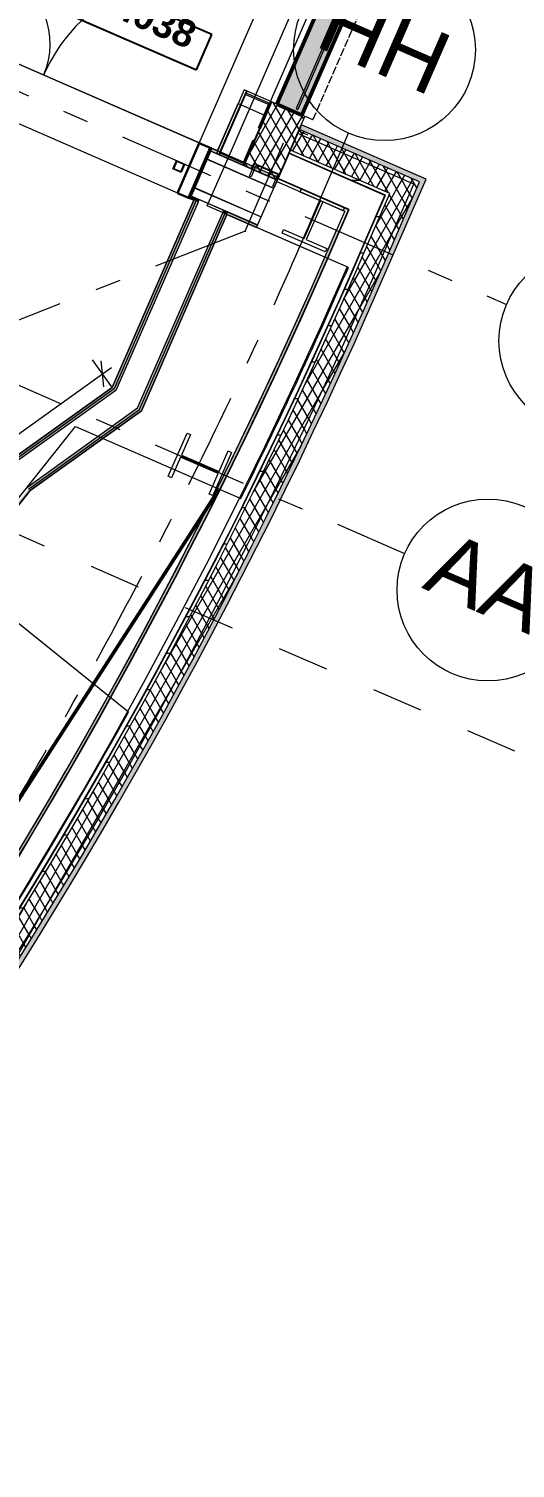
# Model space of a CAD drawing. Header units: millimetres. Extents: x -50172 to 74273, y -80883 to 11206.
# Drawn here: x -2630 to 46, y -61681 to -53768 of the extents above; entities that cross this region are included whole.
import ezdxf
from ezdxf.enums import TextEntityAlignment as Align

# ---------------------------------------------------------------- set-up
doc = ezdxf.new("R2010")
doc.units = ezdxf.units.MM
doc.header["$MEASUREMENT"] = 0
for name, pattern in [('Dashed', [564.444447, 282.222223, -282.222223]), ('Dot & Dashed', [670.277762, 352.777767, -176.388884, 0, -141.111112]), ('Double Dashed', [1093.611073, 529.166651, -211.666656, 141.111112, -211.666656]), ('Hidden Line', [55, 45, -10])]:
    doc.linetypes.add(name, pattern=pattern)
for name, color, linetype in [('A-25-M_Curtain_Wall', 7, 'Continuous'), ('A-25-M_Wall_Ext', 7, 'Continuous'), ('A-25-M_Wall_Int', 7, 'Continuous'), ('A-95-MC_Marker_Section_P2.Marker', 7, 'Continuous'), ('COLUMN.IFC Import', 7, 'Continuous'), ('New_A-05-M_Gross_Int_Circulation', 7, 'Continuous'), ('New_A-05-M_Gross_Int_Plant', 7, 'Continuous'), ('New_A-15-MG_Structural_Grid_Phase_2', 7, 'Continuous'), ('New_A-20-M_Floor_Slab', 7, 'Continuous'), ('New_A-25-M_Curtain_Wall', 7, 'Continuous'), ('New_A-25-M_Wall_Ext', 7, 'Continuous'), ('New_A-25-M_Wall_Int', 7, 'Continuous'), ('New_A-35-M_FFE-Zone', 7, 'Continuous'), ('New_A-95-D_1_100', 7, 'Continuous'), ('New_ArchiCAD Door Markers', 7, 'Continuous'), ('New_ArchiCAD Doors', 7, 'Continuous')]:
    doc.layers.add(name, color=color, linetype=linetype)
for name, color, linetype, lineweight, true_color in [('A-25-M_Curtain_Wall_Pen_No__69', 7, 'Continuous', 20, 0x606060), ('A-25-M_Wall_Ext_Pen_No__107', 7, 'Continuous', 15, 0xa6a6a6), ('A-25-M_Wall_Int_Pen_No__107', 7, 'Continuous', 15, 0xa6a6a6), ('New_A-05-M_Gross_Int_Circulation_Pen_No__74', 7, 'Continuous', 20, 0x606060), ('New_A-05-M_Gross_Int_Plant_Pen_No__74', 7, 'Continuous', 20, 0x606060), ('New_A-15-MG_Structural_Grid_Phase_2_Pen_No__222', 7, 'Continuous', 13, 0x65af33), ('New_A-25-M_Curtain_Wall_Pen_No__144', 7, 'Continuous', 0, 0xc8c8c8), ('New_A-25-M_Curtain_Wall_Pen_No__165', 7, 'Continuous', 0, 0x006060), ('New_A-25-M_Curtain_Wall_Pen_No__27', 7, 'Continuous', 50, 0x2a2a2a), ('New_A-25-M_Wall_Ext_Pen_No__107', 7, 'Continuous', 15, 0xa6a6a6), ('New_A-25-M_Wall_Int_Pen_No__107', 7, 'Continuous', 15, 0xa6a6a6), ('New_A-25-M_Wall_Int_Pen_No__81', 7, 'Continuous', 20, 0x6a6a6a), ('New_A-35-M_FFE-Zone_Pen_No__74', 7, 'Continuous', 20, 0x606060), ('New_ArchiCAD Doors_Pen_No__43', 7, 'Continuous', 30, 0x444444), ('New_ArchiCAD Doors_Pen_No__63', 7, 'Continuous', 20, 0x606060)]:
    doc.layers.add(name, color=color, linetype=linetype, lineweight=lineweight, true_color=true_color)
for name, color, linetype, lineweight in [('A-25-M_Curtain_Wall_Pen_No__90', 8, 'Continuous', 20), ('A-25-M_Wall_Ext_Pen_No__1', 7, 'Continuous', 13), ('A-25-M_Wall_Int_Pen_No__1', 7, 'Continuous', 13), ('A-95-MC_Marker_Section_P2.Marker_Pen_No__1', 7, 'Continuous', 13), ('A-95-P_Drawing_Pen_No__1', 7, 'Continuous', 13), ('COLUMN.IFC Import_Pen_No__2', 8, 'Continuous', 15), ('New_A-20-M_Floor_Slab_Pen_No__89', 8, 'Continuous', 20), ('New_A-25-M_Curtain_Wall_Pen_No__1', 7, 'Continuous', 13), ('New_A-25-M_Wall_Ext_Pen_No__1', 7, 'Continuous', 13), ('New_A-25-M_Wall_Int_Pen_No__1', 7, 'Continuous', 13), ('New_A-95-D_1_100_Pen_No__1', 7, 'Continuous', 13), ('New_A-95-P_Drawing_Pen_No__1', 7, 'Continuous', 13), ('New_A-95-P_Drawing_Pen_No__156', 5, 'Continuous', 50), ('New_ArchiCAD Door Markers_Pen_No__1', 7, 'Continuous', 13), ('New_ArchiCAD Door Markers_Pen_No__5', 7, 'Continuous', 25), ('New_ArchiCAD Doors_Pen_No__1', 7, 'Continuous', 13), ('New_ArchiCAD Zone Stamps_Pen_No__6', 7, 'Continuous', 35), ('New_ArchiCAD Zone Stamps_Pen_No__9', 7, 'Continuous', 13)]:
    doc.layers.add(name, color=color, linetype=linetype, lineweight=lineweight)
doc.styles.add('GENERATED_STYLE_1', font='')
doc.styles.add('GENERATED_STYLE_2', font='')
doc.styles.add('GENERATED_STYLE_3', font='')
doc.styles.add('GENERATED_STYLE_4', font='')
doc.styles.get('GENERATED_STYLE_1').set_extended_font_data('Arial', bold=True)
doc.styles.get('GENERATED_STYLE_2').set_extended_font_data('Swis721 BT', bold=True)
doc.styles.get('GENERATED_STYLE_3').set_extended_font_data('Arial')
doc.styles.get('GENERATED_STYLE_4').set_extended_font_data('Swis721 BT')
doc.linetypes.add('Double Slash', pattern='A,0,[1,EC-MA-00-01-DR-A-00366 Phase 2 Lecture Theate First Floor GA-S2-P171.Shx,S=15.679012,R=0,X=0,Y=0],-1975.555563,0', length=1975.555563)
doc.dimstyles.new('GENERATED_STYLE__1', dxfattribs={"dimtxt": 300, "dimasz": 95, "dimexe": 0.18, "dimexo": 0, "dimgap": 0.09, "dimtad": 1, "dimdec": 0, "dimzin": 0, "dimdsep": 46, "dimtxsty": 'GENERATED_STYLE_3', "dimblk": 'ARROWHEAD_2', "dimblk1": 'ARROWHEAD_2', "dimblk2": 'ARROWHEAD_2', "dimcen": 0.09, "dimclrd": 7, "dimclre": 7, "dimclrt": 7, "dimadec": 0, "dimazin": 0, "dimtfac": 1, "dimtdec": 4, "dimtmove": 0, "dimatfit": 3, "dimfxl": 1, "dimtolj": 1, "dimtzin": 0, "dimarcsym": 0})
pattern_1 = [(60, (0, 0), (-43.30127, 25), []), (120, (0, 0), (43.30127, 25), [])]
pattern_2 = [(0, (0, 0), (0, 200), [])]

# ---------------------------------------------------------------- blocks, each defined once
blk = doc.blocks.new('Lecture 1 First_INB 114R_2_1', base_point=(-22395.8, -55564.1))
at = {"layer": 'New_A-35-M_FFE-Zone_Pen_No__74', "linetype": 'Continuous'}
for p, q in [((-1721.4, -54710.4), (-19692.8, -46873.9)), ((-2170.2, -55739.8), (-1721.4, -54710.4)), ((-2759.7, -56162.4), (-2170.2, -55739.8))]:
    blk.add_line(p, q, dxfattribs=at)
at = {"layer": 'New_ArchiCAD Zone Stamps_Pen_No__9'}
for tag, height, style, p in [('ROOM_NAME', 250, 'GENERATED_STYLE_1', (-23019.3, -54095.7)), ('zoneNameLine2', 250, 'GENERATED_STYLE_1', (-23207.8, -54527.8)), ('ROOM_NUMBER', 200, 'GENERATED_STYLE_3', (-23396.2, -54948.5)), ('measuredAreaCode', 200, 'GENERATED_STYLE_3', (-23553.2, -55308.6)), ('DUMMY_649', 200, 'GENERATED_STYLE_3', (-23245.8, -55442.7)), ('DUMMY_650', 200, 'GENERATED_STYLE_3', (-22616.7, -55717)), ('DUMMY_651', 133.3, 'GENERATED_STYLE_3', (-22337.4, -55823.6))]:
    blk.add_attdef(tag, text='', height=height, rotation=336.44041, dxfattribs=dict(at, style=style)).set_placement(p, align=Align.TOP_LEFT)
blk = doc.blocks.new('Slab_44_1', base_point=(-38219.5, -69632.2))
at = {"layer": 'New_A-20-M_Floor_Slab_Pen_No__89', "linetype": 'Continuous', "flags": 128}
blk.add_lwpolyline([(-10177.8, -66658.7, 0.044311), (-6407.1, -63375.1), (-7558.7, -62459.7), (-6768.6, -61465.8), (-5549.6, -62442.3, 0.008083), (-4957.6, -61746.2, 0.009051), (-4323, -60946.4), (-5563.6, -59957.4), (-4820.7, -59025.3), (-3618.8, -59983.6, 0.025726), (-2080.9, -57524.7), (-3022.3, -56768.9), (-2373.1, -55954.8), (-1464, -56351.2, 0.000738), (-1427.1, -56276.6, 0.011913), (-872.1, -55080.7), (-1648.1, -54742.3), (-1528.2, -54467.3), (-3238, -53721.8)], format="xyb", dxfattribs=at)
blk = doc.blocks.new('VENTS__3_1', base_point=(-30958.5, -71277.4))
at = {"layer": 'New_A-05-M_Gross_Int_Plant_Pen_No__74', "linetype": 'Continuous'}
for p, q in [((-1539.9, -54789.5), (-2010.5, -55868.9)), ((-1107.7, -54978), (-1539.9, -54789.5)), ((-1001.1, -55024.4), (-1107.7, -54978)), ((-2010.5, -55868.9), (-2622, -56307.3)), ((-2622, -56307.3), (-9935.8, -65482.5))]:
    blk.add_line(p, q, dxfattribs=at)
blk.add_arc((-26782.7, -43787.3), 28124.1, 246.43121, 336.44961, dxfattribs=at)
at = {"layer": 'New_ArchiCAD Zone Stamps_Pen_No__6'}
for tag, height, style, p in [('ROOM_NAME', 250, 'GENERATED_STYLE_1', (-31302.6, -70145.2)), ('zoneNameLine2', 250, 'GENERATED_STYLE_1', (-31491, -70577.3)), ('measuredAreaCode', 200, 'GENERATED_STYLE_3', (-31679.5, -70998)), ('DUMMY_649', 200, 'GENERATED_STYLE_3', (-31372.1, -71132.1)), ('DUMMY_650', 200, 'GENERATED_STYLE_3', (-30882.7, -71345.4)), ('DUMMY_651', 133.3, 'GENERATED_STYLE_3', (-30603.4, -71452))]:
    blk.add_attdef(tag, text='', height=height, rotation=336.44041, dxfattribs=dict(at, style=style)).set_placement(p, align=Align.TOP_LEFT)
blk = doc.blocks.new('lecture lobby _INB_13_1', base_point=(-2175.5, -53151.5))
at = {"layer": 'New_A-05-M_Gross_Int_Circulation_Pen_No__74', "linetype": 'Continuous'}
for p, q in [((-1333.1, -54242.5), (-559.1, -52467.4)), ((-5824.9, -52593.7), (-1591.5, -54439.7)), ((-1591.5, -54439.7), (-1477.9, -54179.4)), ((-1477.9, -54179.4), (-1333.1, -54242.5))]:
    blk.add_line(p, q, dxfattribs=at)
at = {"layer": 'New_ArchiCAD Zone Stamps_Pen_No__9'}
for tag, height, style, p in [('ROOM_NAME', 250, 'GENERATED_STYLE_1', (-2737.9, -51709.9)), ('zoneNameLine2', 250, 'GENERATED_STYLE_1', (-2926.3, -52142)), ('ROOM_NUMBER', 200, 'GENERATED_STYLE_3', (-3114.7, -52562.7)), ('measuredAreaCode', 200, 'GENERATED_STYLE_3', (-3271.8, -52922.8)), ('DUMMY_649', 200, 'GENERATED_STYLE_3', (-2964.4, -53056.9)), ('DUMMY_650', 200, 'GENERATED_STYLE_3', (-2475, -53270.2)), ('DUMMY_651', 133.3, 'GENERATED_STYLE_3', (-2195.7, -53376.8))]:
    blk.add_attdef(tag, text='', height=height, rotation=336.44041, dxfattribs=dict(at, style=style)).set_placement(p, align=Align.TOP_LEFT)
blk = doc.blocks.new('Slab_68_1', base_point=(-21326.2, -27554.7))
at = {"layer": 'New_A-20-M_Floor_Slab_Pen_No__89', "linetype": 'Continuous', "flags": 128}
blk.add_lwpolyline([(-20299.6, -42813.1), (-15135.1, -45065.8), (-14840.6, -44390.4), (-9718.4, -46623.9), (-10481, -48372.9), (-10760.8, -49014.5), (-11283.6, -50213.5), (-1528.2, -54467.3), (942, -48802.4)], dxfattribs=at)
blk = doc.blocks.new('Curtain Wall_9_1')
at = {"layer": 'New_A-25-M_Curtain_Wall_Pen_No__144', "linetype": 'Continuous'}
for points in [[(-430.1, -52266.8), (-450.1, -52312.6), (-311.7, -52373), (-291.7, -52327.1)], [(-311.7, -52373), (-450.1, -52312.6), (-1245.5, -54136.7), (-1107.1, -54197.1)], [(-1245.5, -54136.7), (-1265.5, -54182.6), (-1127.1, -54242.9), (-1107.1, -54197.1)]]:
    blk.add_hatch(color=256, dxfattribs=at).paths.add_polyline_path(points)
at = {"layer": 'New_A-25-M_Curtain_Wall_Pen_No__165', "linetype": 'Continuous', "lineweight": 0, "true_color": 0x001818}
blk.add_hatch(color=168, dxfattribs=at).paths.add_polyline_path([(-1159.4, -54207), (-1150.3, -54211), (-330.9, -52331.9), (-340, -52327.9)])
at = {"layer": 'New_A-25-M_Curtain_Wall_Pen_No__1', "linetype": 'Continuous'}
for p, q in [((-340, -52327.9), (-1159.4, -54207)), ((-330.9, -52331.9), (-1150.3, -54211)), ((-340, -52327.9), (-330.9, -52331.9)), ((-1159.4, -54207), (-1150.3, -54211))]:
    blk.add_line(p, q, dxfattribs=at)
at = {"layer": 'New_A-25-M_Curtain_Wall_Pen_No__27', "linetype": 'Continuous'}
for p, q in [((-430.1, -52266.8), (-450.1, -52312.6)), ((-430.1, -52266.8), (-291.7, -52327.1)), ((-450.1, -52312.6), (-1245.5, -54136.7)), ((-311.7, -52373), (-1107.1, -54197.1)), ((-291.7, -52327.1), (-311.7, -52373)), ((-1245.5, -54136.7), (-1265.5, -54182.6)), ((-1265.5, -54182.6), (-1127.1, -54242.9)), ((-1107.1, -54197.1), (-1127.1, -54242.9))]:
    blk.add_line(p, q, dxfattribs=at)
blk = doc.blocks.new('Double Door Asymmetric 19')
at = {"layer": 'New_ArchiCAD Doors_Pen_No__1', "linetype": 'Continuous'}
for p, q in [((-755, 0), (-755, -15)), ((755, 0), (755, -15)), ((-755, -15), (-755, -16)), ((-755, -16), (-755, -64)), ((-755, -64), (-755, -65)), ((-755, -65), (-755, -235)), ((755, -15), (755, -16)), ((755, -16), (755, -64)), ((755, -64), (755, -65)), ((755, -65), (755, -235)), ((-755, -235), (-755, -236)), ((-755, -236), (-755, -284)), ((755, -235), (755, -236)), ((755, -236), (755, -284)), ((-755, -284), (-755, -285)), ((-755, -285), (-755, -300)), ((755, -284), (755, -285)), ((755, -285), (755, -300))]:
    blk.add_line(p, q, dxfattribs=at)
at = {"layer": 'New_ArchiCAD Doors_Pen_No__43', "linetype": 'Continuous'}
for p, q in [((-748, 0), (-755, 0)), ((-755, 0), (-755, -300)), ((-682, 0), (-748, 0)), ((-748, 0), (-748, -300)), ((-682, -300), (-682, 0)), ((748, 0), (682, 0)), ((682, 0), (682, -300)), ((748, 0), (755, 0)), ((748, -300), (748, 0)), ((755, 0), (755, -300)), ((-748, -300), (-755, -300)), ((-748, -300), (-682, -300)), ((682, -300), (748, -300)), ((748, -300), (755, -300))]:
    blk.add_line(p, q, dxfattribs=at)
at = {"layer": 'New_ArchiCAD Doors_Pen_No__63', "linetype": 'Continuous'}
for p, q in [((682, 0), (682, 934)), ((-682, 0), (-682, 430))]:
    blk.add_line(p, q, dxfattribs=at)
for centre, radius, start, end in [((682, 0), 934, 90, 180), ((-682, 0), 430, 0, 90)]:
    blk.add_arc(centre, radius, start, end, dxfattribs=at)
blk = doc.blocks.new('Door Stamp 17_27')
at = {"layer": 'New_ArchiCAD Door Markers_Pen_No__5', "linetype": 'Continuous'}
for p, q in [((470.6, -661.8), (-506.5, -661.8)), ((-506.5, -661.8), (-506.5, -873.5)), ((470.6, -661.8), (-506.5, -661.8)), ((470.6, -873.5), (470.6, -661.8)), ((-506.5, -873.5), (470.6, -873.5))]:
    blk.add_line(p, q, dxfattribs=at)
at = {"layer": 'New_ArchiCAD Door Markers_Pen_No__1', "style": 'GENERATED_STYLE_2'}
blk.add_attdef('AC_WIDO_ID', text='', height=150, rotation=180, dxfattribs=at).set_placement((411.8, -617.2), align=Align.BOTTOM_LEFT)
blk = doc.blocks.new('Wall_6_1', base_point=(-1376.8, -54860.6))
at = {"layer": 'A-25-M_Wall_Int_Pen_No__107', "linetype": 'Continuous'}
for points in [[(-1703.9, -54701.6), (-1715.4, -54696.6), (-1721.4, -54710.4), (-1709.9, -54715.4)], [(-1692.4, -54706.6), (-1703.9, -54701.6), (-1709.9, -54715.4), (-1698.4, -54720.4)], [(-1545.3, -54770.8), (-1556.8, -54765.8), (-1562.8, -54779.5), (-1551.3, -54784.5)], [(-1533.9, -54775.8), (-1545.3, -54770.8), (-1551.3, -54784.5), (-1539.9, -54789.5)]]:
    blk.add_hatch(color=256, dxfattribs=at).paths.add_polyline_path(points)
at = {"layer": 'New_A-25-M_Wall_Int_Pen_No__107', "linetype": 'Continuous'}
for points in [[(-1630.7, -54439), (-1262.9, -54599.4), (-1256.9, -54585.6), (-1624.7, -54425.2)], [(-1738.6, -54686.5), (-1744.6, -54700.2), (-1721.4, -54710.4), (-1715.4, -54696.6)], [(-1539.9, -54789.5), (-1376.8, -54860.6), (-1370.8, -54846.9), (-1533.9, -54775.8)]]:
    blk.add_hatch(color=256, dxfattribs=at).paths.add_polyline_path(points)
at = {"layer": 'New_A-25-M_Wall_Int_Pen_No__81', "linetype": 'Continuous', "lineweight": 0, "true_color": 0x353535}
for points in [[(-1631.1, -54439.9), (-1263.3, -54600.3), (-1262.9, -54599.4), (-1630.7, -54439)], [(-1650.7, -54484.8), (-1282.9, -54645.2), (-1282.5, -54644.3), (-1650.3, -54483.9)], [(-1719.1, -54641.6), (-1351.2, -54802), (-1350.8, -54801), (-1718.7, -54640.6)], [(-1738.6, -54686.5), (-1370.8, -54846.9), (-1370.4, -54846), (-1738.2, -54685.6)]]:
    blk.add_hatch(color=250, dxfattribs=at).paths.add_polyline_path(points)
at = {"layer": 'A-25-M_Wall_Int_Pen_No__1', "linetype": 'Continuous'}
for p, q in [((-1709.9, -54715.4), (-1703.9, -54701.6)), ((-1698.4, -54720.4), (-1692.4, -54706.6)), ((-1562.8, -54779.5), (-1556.8, -54765.8)), ((-1551.3, -54784.5), (-1545.3, -54770.8))]:
    blk.add_line(p, q, dxfattribs=at)
at = {"layer": 'New_A-25-M_Wall_Int_Pen_No__1', "linetype": 'Continuous'}
for p, q in [((-1631.1, -54439.9), (-1650.3, -54483.9)), ((-1630.7, -54439), (-1631.1, -54439.9)), ((-1631.1, -54439.9), (-1263.3, -54600.3)), ((-1624.7, -54425.2), (-1630.7, -54439)), ((-1630.7, -54439), (-1262.9, -54599.4)), ((-1650.7, -54484.8), (-1718.7, -54640.6)), ((-1650.3, -54483.9), (-1650.7, -54484.8)), ((-1650.7, -54484.8), (-1282.9, -54645.2)), ((-1650.3, -54483.9), (-1282.5, -54644.3)), ((-1719.1, -54641.6), (-1738.2, -54685.6)), ((-1718.7, -54640.6), (-1719.1, -54641.6)), ((-1719.1, -54641.6), (-1351.2, -54802)), ((-1718.7, -54640.6), (-1350.8, -54801)), ((-1738.6, -54686.5), (-1744.6, -54700.2)), ((-1738.2, -54685.6), (-1738.6, -54686.5)), ((-1738.6, -54686.5), (-1370.8, -54846.9)), ((-1738.2, -54685.6), (-1370.4, -54846))]:
    blk.add_line(p, q, dxfattribs=at)
at = {"layer": 'New_A-25-M_Wall_Int_Pen_No__1', "linetype": 'Continuous', "flags": 128}
for points in [[(-1256.9, -54585.6), (-1624.7, -54425.2)], [(-1376.8, -54860.6), (-1256.9, -54585.6)], [(-1744.6, -54700.2), (-1721.4, -54710.4)], [(-1539.9, -54789.5), (-1376.8, -54860.6)]]:
    blk.add_lwpolyline(points, dxfattribs=at)
at = {"layer": 'New_ArchiCAD Door Markers'}
ref = blk.add_blockref('Door Stamp 17_27', (-2436.7, -54398.4), dxfattribs=dict(at, rotation=156.4403367695225))
ref.add_attrib('AC_WIDO_ID', 'ID01.038', dxfattribs={"layer": 'New_ArchiCAD Door Markers_Pen_No__1', "color": 7, "height": 150, "rotation": 336.44034, "style": 'GENERATED_STYLE_2'}).set_placement((-2549.6, -53582.7), align=Align.BOTTOM_LEFT)
at = {"layer": 'New_ArchiCAD Doors', "color": 251, "linetype": 'Continuous', "lineweight": 20, "true_color": 0x606060, "zscale": 1000, "rotation": 336.4403367695225}
blk.add_blockref('Double Door Asymmetric 19', (-2316.8, -54123.4), dxfattribs=at)
blk = doc.blocks.new('Wall_9_1', base_point=(-2170.2, -55739.8))
at = {"layer": 'New_A-25-M_Wall_Ext_Pen_No__107', "linetype": 'Continuous'}
for points in [[(-2170.2, -55739.8), (-2759.7, -56162.4), (-2751, -56171.6), (-2160.2, -55747.9)], [(-2160.2, -55747.9), (-2751, -56171.6), (-2742.3, -56180.7), (-2150.1, -55756.1)], [(-2630.7, -56298.2), (-2020.6, -55860.8), (-2030.7, -55852.6), (-2639.4, -56289)], [(-2622, -56307.3), (-2010.5, -55868.9), (-2020.6, -55860.8), (-2630.7, -56298.2)]]:
    blk.add_hatch(color=256, dxfattribs=at).paths.add_polyline_path(points)
at = {"layer": 'New_A-25-M_Wall_Ext_Pen_No__1', "linetype": 'Continuous'}
for p, q in [((-2160.2, -55747.9), (-2751, -56171.6)), ((-2150.1, -55756.1), (-2742.3, -56180.7)), ((-2639.4, -56289), (-2030.7, -55852.6)), ((-2630.7, -56298.2), (-2020.6, -55860.8))]:
    blk.add_line(p, q, dxfattribs=at)
at = {"layer": 'New_A-25-M_Wall_Ext_Pen_No__1', "linetype": 'Continuous', "flags": 128}
for points in [[(-2170.2, -55739.8), (-2759.7, -56162.4)], [(-2622, -56307.3), (-2010.5, -55868.9)]]:
    blk.add_lwpolyline(points, dxfattribs=at)
blk = doc.blocks.new('Wall_10_1', base_point=(-2759.7, -56162.4))
at = {"layer": 'New_A-25-M_Wall_Ext_Pen_No__107', "linetype": 'Continuous'}
blk.add_hatch(color=256, dxfattribs=at).paths.add_polyline_path([(-2630.7, -56298.2), (-5620.5, -60048.9), (-5610.7, -60056.6), (-2622, -56307.3)])
at = {"layer": 'New_A-25-M_Wall_Ext_Pen_No__1', "linetype": 'Continuous', "flags": 128}
blk.add_lwpolyline([(-5610.7, -60056.6), (-2622, -56307.3)], dxfattribs=at)
blk = doc.blocks.new('Wall_155_1', base_point=(-444.3, -54595.2))
at = {"layer": 'A-25-M_Wall_Ext_Pen_No__107', "linetype": 'Continuous'}
blk.add_hatch(color=256, dxfattribs=at).paths.add_polyline_path([(-625.4, -55010.5), (-444.3, -54595.2), (-479.9, -54609.1), (-650.2, -54999.7)])
h = blk.add_hatch(dxfattribs=at)
h.set_pattern_fill('Plywood_0001', color=256, style=0, pattern_type=2)
h.set_pattern_definition(pattern_2)
h.paths.add_polyline_path([(-764.9, -54950.1), (-644.4, -54673.8), (-668.1, -54683.1), (-781.4, -54943)])
h = blk.add_hatch(dxfattribs=at)
h.set_pattern_fill('Batt_Insulation_0001', color=256, style=0, pattern_type=2)
h.set_pattern_definition(pattern_1)
h.paths.add_polyline_path([(-673.1, -54989.8), (-512.8, -54622.1), (-644.4, -54673.8), (-764.9, -54950.1)])
h = blk.add_hatch(dxfattribs=at)
h.set_pattern_fill('Batt_Insulation_0001', color=256, style=0, pattern_type=2)
h.set_pattern_definition(pattern_1)
h.paths.add_polyline_path([(-650.2, -54999.7), (-479.9, -54609.1), (-512.8, -54622.1), (-673.1, -54989.8)])
at = {"layer": 'A-25-M_Wall_Ext_Pen_No__107', "linetype": 'Continuous', "lineweight": 0, "true_color": 0x535353}
for points in [[(-781.4, -54943), (-668.1, -54683.1), (-670.7, -54684.1), (-783.3, -54942.2)], [(-920.9, -54882.6), (-868.2, -54761.6), (-870.8, -54762.7), (-922.8, -54881.8)]]:
    blk.add_hatch(color=251, dxfattribs=at).paths.add_polyline_path(points)
at = {"layer": 'A-25-M_Wall_Ext_Pen_No__107', "linetype": 'Continuous'}
h = blk.add_hatch(dxfattribs=at)
h.set_pattern_fill('Plaster_0001', color=256, style=0, pattern_type=2)
h.set_pattern_definition([(66.4404, (0, 0), (-158.76755, 69.2305), [0, -100]), (66.4404, (-59.4, 80.45), (-158.76755, 69.2305), [0, -100])])
h.paths.add_polyline_path([(-922.8, -54881.8), (-870.8, -54762.7), (-890.6, -54770.4), (-936.5, -54875.8)])
at = {"layer": 'A-25-M_Wall_Ext_Pen_No__1', "linetype": 'Continuous'}
for p, q in [((-764.9, -54950.1), (-644.4, -54673.8)), ((-673.1, -54989.8), (-512.8, -54622.1)), ((-650.2, -54999.7), (-479.9, -54609.1)), ((-783.3, -54942.2), (-670.7, -54684.1)), ((-781.4, -54943), (-668.1, -54683.1)), ((-922.8, -54881.8), (-870.8, -54762.7)), ((-920.9, -54882.6), (-868.2, -54761.6))]:
    blk.add_line(p, q, dxfattribs=at)
at = {"layer": 'A-25-M_Wall_Ext_Pen_No__1', "linetype": 'Continuous', "flags": 128}
for points in [[(-625.4, -55010.5), (-444.3, -54595.2)], [(-890.6, -54770.4), (-936.5, -54875.8)]]:
    blk.add_lwpolyline(points, dxfattribs=at)
blk = doc.blocks.new('Wall_156_1', base_point=(-38294.6, -69816.9))
at = {"layer": 'A-25-M_Wall_Ext_Pen_No__107', "linetype": 'Continuous', "lineweight": 0, "true_color": 0x535353}
for points in [[(-38161.1, -69523.8, 0.417286), (-920.9, -54882.6), (-922.8, -54881.8, -0.417285), (-38160.3, -69522)], [(-38224.1, -69662.2, 0.417299), (-781.4, -54943), (-783.3, -54942.2, -0.417299), (-38223.3, -69660.3)]]:
    blk.add_hatch(color=251, dxfattribs=at).paths.add_polyline_path(points)
at = {"layer": 'A-25-M_Wall_Ext_Pen_No__107', "linetype": 'Continuous'}
h = blk.add_hatch(dxfattribs=at)
h.set_pattern_fill('Plaster_0001', color=256, style=0, pattern_type=2)
h.set_pattern_definition([(201.458, (0, 0), (-63.3617, 161.19955), [0, -100]), (201.458, (-14.85, -98.89), (-63.3617, 161.19955), [0, -100])])
h.paths.add_polyline_path([(-38160.3, -69522, 0.417285), (-922.8, -54881.8), (-936.5, -54875.8, -0.417284), (-38154.1, -69508.4)])
h = blk.add_hatch(dxfattribs=at)
h.set_pattern_fill('Batt_Insulation_0001', color=256, style=0, pattern_type=2)
h.set_pattern_definition(pattern_1)
h.paths.add_polyline_path([(-38283.4, -69792.3, 0.417312), (-650.2, -54999.7), (-673.1, -54989.8, -0.41731), (-38273, -69769.5)])
h = blk.add_hatch(dxfattribs=at)
h.set_pattern_fill('Batt_Insulation_0001', color=256, style=0, pattern_type=2)
h.set_pattern_definition(pattern_1)
h.paths.add_polyline_path([(-38273, -69769.5, 0.41731), (-673.1, -54989.8), (-764.9, -54950.1, -0.417301), (-38231.6, -69678.5)])
h = blk.add_hatch(dxfattribs=at)
h.set_pattern_fill('Plywood_0001', color=256, style=0, pattern_type=2)
h.set_pattern_definition(pattern_2)
h.paths.add_polyline_path([(-38231.6, -69678.5, 0.417301), (-764.9, -54950.1), (-781.4, -54943, -0.417299), (-38224.1, -69662.2)])
blk.add_hatch(color=256, dxfattribs=at).paths.add_polyline_path([(-38294.6, -69816.9, 0.417314), (-625.4, -55010.5), (-650.2, -54999.7, -0.417312), (-38283.4, -69792.3)])
at = {"layer": 'A-25-M_Wall_Ext_Pen_No__1', "linetype": 'Continuous'}
for radius, start, end in [(28147.8, 246.16247, 336.76276), (28145.8, 246.16252, 336.76277), (28130.8, 246.16287, 336.76285), (28417.8, 246.15624, 336.76122), (28317.8, 246.15854, 336.76179), (28299.8, 246.15895, 336.76189), (28297.8, 246.159, 336.7619), (28469.8, 246.15506, 336.76093), (28442.8, 246.15567, 336.76108)]:
    blk.add_arc((-26785.3, -43777.2), radius, start, end, dxfattribs=at)
blk = doc.blocks.new('Wall_159_1', base_point=(-444.3, -54595.2))
at = {"layer": 'A-25-M_Wall_Ext_Pen_No__107', "linetype": 'Continuous'}
h = blk.add_hatch(dxfattribs=at)
h.set_pattern_fill('Batt_Insulation_0001', color=256, style=0, pattern_type=2)
h.set_pattern_definition(pattern_1)
h.paths.add_polyline_path([(-512.8, -54622.1), (-1150.4, -54344), (-1190.4, -54435.7), (-644.4, -54673.8)])
h = blk.add_hatch(dxfattribs=at)
h.set_pattern_fill('Batt_Insulation_0001', color=256, style=0, pattern_type=2)
h.set_pattern_definition(pattern_1)
h.paths.add_polyline_path([(-479.9, -54609.1), (-1140.4, -54321.1), (-1150.4, -54344), (-512.8, -54622.1)])
blk.add_hatch(color=256, dxfattribs=at).paths.add_polyline_path([(-444.3, -54595.2), (-1129.7, -54296.3), (-1140.4, -54321.1), (-479.9, -54609.1)])
h = blk.add_hatch(dxfattribs=at)
h.set_pattern_fill('Plywood_0001', color=256, style=0, pattern_type=2)
h.set_pattern_definition(pattern_2)
h.paths.add_polyline_path([(-644.4, -54673.8), (-1190.4, -54435.7), (-1197.6, -54452.2), (-668.1, -54683.1)])
at = {"layer": 'A-25-M_Wall_Ext_Pen_No__107', "linetype": 'Continuous', "lineweight": 0, "true_color": 0x535353}
for points in [[(-668.1, -54683.1), (-1197.6, -54452.2), (-1198.4, -54454), (-670.7, -54684.1)], [(-868.2, -54761.6), (-1258.4, -54591.5), (-1259.2, -54593.3), (-870.8, -54762.7)]]:
    blk.add_hatch(color=251, dxfattribs=at).paths.add_polyline_path(points)
at = {"layer": 'A-25-M_Wall_Ext_Pen_No__107', "linetype": 'Continuous'}
h = blk.add_hatch(dxfattribs=at)
h.set_pattern_fill('Plaster_0001', color=256, style=0, pattern_type=2)
h.set_pattern_definition([(156.4404, (0, 0), (69.2305, 158.76755), [0, -100]), (156.4404, (-80.45, -59.4), (69.2305, 158.76755), [0, -100])])
h.paths.add_polyline_path([(-870.8, -54762.7), (-1259.2, -54593.3), (-1265.2, -54607.1), (-890.6, -54770.4)])
at = {"layer": 'A-25-M_Wall_Ext_Pen_No__1', "linetype": 'Continuous'}
for p, q in [((-512.8, -54622.1), (-1150.4, -54344)), ((-479.9, -54609.1), (-1140.4, -54321.1)), ((-644.4, -54673.8), (-1190.4, -54435.7)), ((-670.7, -54684.1), (-1198.4, -54454)), ((-668.1, -54683.1), (-1197.6, -54452.2)), ((-870.8, -54762.7), (-1259.2, -54593.3)), ((-868.2, -54761.6), (-1258.4, -54591.5))]:
    blk.add_line(p, q, dxfattribs=at)
at = {"layer": 'A-25-M_Wall_Ext_Pen_No__1', "linetype": 'Continuous', "flags": 128}
for points in [[(-1129.7, -54296.3), (-1265.2, -54607.1)], [(-444.3, -54595.2), (-1129.7, -54296.3)], [(-1265.2, -54607.1), (-890.6, -54770.4)]]:
    blk.add_lwpolyline(points, dxfattribs=at)
blk = doc.blocks.new('Wall_160_1', base_point=(-1110.6, -54250.1))
at = {"layer": 'A-25-M_Wall_Int_Pen_No__107', "linetype": 'Continuous'}
h = blk.add_hatch(dxfattribs=at)
h.set_pattern_fill('Plaster_0001', color=256, style=0, pattern_type=2)
h.set_pattern_definition([(66.4404, (0, 0), (-158.76755, 69.2305), [0, -100]), (66.4404, (-59.4, 80.45), (-158.76755, 69.2305), [0, -100])])
h.paths.add_polyline_path([(-1583.7, -54459.5), (-1431.4, -54110.2), (-1445.2, -54104.2), (-1597.5, -54453.5)])
at = {"layer": 'A-25-M_Wall_Int_Pen_No__107', "linetype": 'Continuous', "lineweight": 0, "true_color": 0x535353}
for points in [[(-1581, -54460.7), (-1428.7, -54111.4), (-1431.4, -54110.2), (-1583.7, -54459.5)], [(-1446.2, -54519.4), (-1293.9, -54170.2), (-1296.7, -54169), (-1449, -54518.2)]]:
    blk.add_hatch(color=251, dxfattribs=at).paths.add_polyline_path(points)
at = {"layer": 'A-25-M_Wall_Int_Pen_No__107', "linetype": 'Continuous'}
for points in [[(-1445.8, -54519.6), (-1293.5, -54170.4), (-1293.9, -54170.2), (-1446.2, -54519.4)], [(-1262.9, -54599.4), (-1110.6, -54250.1), (-1111.2, -54249.8), (-1263.5, -54599.1)]]:
    blk.add_hatch(color=256, dxfattribs=at).paths.add_polyline_path(points)
h = blk.add_hatch(dxfattribs=at)
h.set_pattern_fill('Batt_Insulation_0001', color=256, style=0, pattern_type=2)
h.set_pattern_definition(pattern_1)
h.paths.add_polyline_path([(-1263.5, -54599.1), (-1111.2, -54249.8), (-1293.5, -54170.4), (-1445.8, -54519.6)])
at = {"layer": 'A-25-M_Wall_Int_Pen_No__1', "linetype": 'Continuous'}
for p, q in [((-1583.7, -54459.5), (-1431.4, -54110.2)), ((-1581, -54460.7), (-1428.7, -54111.4)), ((-1449, -54518.2), (-1296.7, -54169)), ((-1446.2, -54519.4), (-1293.9, -54170.2)), ((-1445.8, -54519.6), (-1293.5, -54170.4)), ((-1263.5, -54599.1), (-1111.2, -54249.8))]:
    blk.add_line(p, q, dxfattribs=at)
at = {"layer": 'A-25-M_Wall_Int_Pen_No__1', "linetype": 'Continuous', "flags": 128}
for points in [[(-1445.2, -54104.2), (-1597.5, -54453.5)], [(-1110.6, -54250.1), (-1445.2, -54104.2)], [(-1262.9, -54599.4), (-1110.6, -54250.1)], [(-1597.5, -54453.5), (-1262.9, -54599.4)]]:
    blk.add_lwpolyline(points, dxfattribs=at)
blk = doc.blocks.new('Wall_162_1', base_point=(-1721.4, -54710.4))
at = {"layer": 'A-25-M_Wall_Ext_Pen_No__107', "linetype": 'Continuous'}
for points in [[(-1721.4, -54710.4), (-2170.2, -55739.8), (-2160.2, -55747.9), (-1709.9, -54715.4)], [(-1709.9, -54715.4), (-2160.2, -55747.9), (-2150.1, -55756.1), (-1698.4, -54720.4)], [(-2020.6, -55860.8), (-1551.3, -54784.5), (-1562.8, -54779.5), (-2030.7, -55852.6)], [(-2010.5, -55868.9), (-1539.9, -54789.5), (-1551.3, -54784.5), (-2020.6, -55860.8)]]:
    blk.add_hatch(color=256, dxfattribs=at).paths.add_polyline_path(points)
at = {"layer": 'A-25-M_Wall_Ext_Pen_No__1', "linetype": 'Continuous'}
for p, q in [((-1709.9, -54715.4), (-2160.2, -55747.9)), ((-1698.4, -54720.4), (-2150.1, -55756.1)), ((-2030.7, -55852.6), (-1562.8, -54779.5)), ((-2020.6, -55860.8), (-1551.3, -54784.5))]:
    blk.add_line(p, q, dxfattribs=at)
at = {"layer": 'A-25-M_Wall_Ext_Pen_No__1', "linetype": 'Continuous', "flags": 128}
for points in [[(-1721.4, -54710.4), (-2170.2, -55739.8)], [(-2010.5, -55868.9), (-1539.9, -54789.5)]]:
    blk.add_lwpolyline(points, dxfattribs=at)
blk = doc.blocks.new('Standard grid marker_13')
at = {"layer": 'New_A-15-MG_Structural_Grid_Phase_2_Pen_No__222', "linetype": 'Double Dashed'}
blk.add_line((2590.6, 0), (0, 0), dxfattribs=at)
at = {"layer": 'New_A-15-MG_Structural_Grid_Phase_2_Pen_No__222', "linetype": 'Continuous'}
blk.add_circle((-500, 0), 500, dxfattribs=at)
at = {"layer": 'New_A-15-MG_Structural_Grid_Phase_2_Pen_No__222', "style": 'GENERATED_STYLE_4'}
for tag, p in [('AC_MarkerText_1_0', (-500, 43.4)), ('AC_MarkerText_1_1', (23154.2, 43.4))]:
    blk.add_attdef(tag, text='', height=350, rotation=180, dxfattribs=at).set_placement(p, align=Align.MIDDLE_CENTER)
blk = doc.blocks.new('Standard grid marker_24')
at = {"layer": 'New_A-15-MG_Structural_Grid_Phase_2_Pen_No__222', "linetype": 'Double Dashed'}
for p in [(-310.5, 27975.8), (-826.2, 27970.1)]:
    blk.add_line(p, (-826.2, 27970.1), dxfattribs=at)
at = {"layer": 'New_A-15-MG_Structural_Grid_Phase_2_Pen_No__222', "linetype": 'Continuous'}
blk.add_circle((-1326.2, 27964.6), 500, dxfattribs=at)
at = {"layer": 'New_A-15-MG_Structural_Grid_Phase_2_Pen_No__222', "linetype": 'Double Dashed'}
blk.add_arc((0, 0), 27977.6, 0, 90.63597, dxfattribs=at)
blk.add_point((-826.2, 27970.1), dxfattribs=at)
at = {"layer": 'New_A-15-MG_Structural_Grid_Phase_2_Pen_No__222', "style": 'GENERATED_STYLE_4'}
blk.add_attdef('AC_MarkerText_1', text='', height=350, rotation=90.30663, dxfattribs=at).set_placement((-1326.2, 28008), align=Align.MIDDLE_CENTER)
blk = doc.blocks.new('Column 103')
at = {"layer": 'COLUMN.IFC Import_Pen_No__2', "linetype": 'Continuous'}
for p, q in [((65, -65), (65, 75)), ((65, 75), (75, 75)), ((75, 75), (75, -75)), ((-75, -75), (-75, -65)), ((-75, -65), (65, -65)), ((75, -75), (-75, -75))]:
    blk.add_line(p, q, dxfattribs=at)
blk = doc.blocks.new('Column 104')
at = {"layer": 'COLUMN.IFC Import_Pen_No__2', "linetype": 'Continuous'}
for p, q in [((65, -65), (65, 75)), ((65, 75), (75, 75)), ((75, 75), (75, -75)), ((-75, -75), (-75, -65)), ((-75, -65), (65, -65)), ((75, -75), (-75, -75))]:
    blk.add_line(p, q, dxfattribs=at)
blk = doc.blocks.new('Column 119')
at = {"layer": 'COLUMN.IFC Import_Pen_No__2', "linetype": 'Continuous'}
for p, q in [((-37.5, 65), (-37.5, 75)), ((-37.5, 75), (37.5, 75)), ((32, 65), (-37.5, 65)), ((32, -65), (32, 65)), ((37.5, 75), (37.5, -75)), ((-37.5, -75), (-37.5, -65)), ((-37.5, -65), (32, -65)), ((37.5, -75), (-37.5, -75))]:
    blk.add_line(p, q, dxfattribs=at)
blk = doc.blocks.new('Column 145')
at = {"layer": 'COLUMN.IFC Import_Pen_No__2', "linetype": 'Continuous'}
for p, q in [((-129.4, 133.35), (129.4, 133.35)), ((-129.4, 112.85), (-129.4, 133.35)), ((-6.4, 112.85), (-129.4, 112.85)), ((-6.4, -112.85), (-6.4, 112.85)), ((6.4, 112.85), (6.4, -112.85)), ((129.4, 112.85), (6.4, 112.85)), ((129.4, 133.35), (129.4, 112.85)), ((-129.4, -112.85), (-6.4, -112.85)), ((-129.4, -133.35), (-129.4, -112.85)), ((129.4, -133.35), (-129.4, -133.35)), ((6.4, -112.85), (129.4, -112.85)), ((129.4, -112.85), (129.4, -133.35))]:
    blk.add_line(p, q, dxfattribs=at)
blk = doc.blocks.new('Discrete Accessory 1395')
at = {"layer": 'COLUMN.IFC Import_Pen_No__2', "linetype": 'Continuous'}
for p, q in [((-25, 25), (25, 25)), ((-25, -25), (-25, 25)), ((-21, 21), (-21, -21)), ((21, 21), (-21, 21)), ((21, -21), (21, 21)), ((25, 25), (25, -25)), ((25, -25), (-25, -25)), ((-21, -21), (21, -21))]:
    blk.add_line(p, q, dxfattribs=at)
blk = doc.blocks.new('Beam_4_1', base_point=(-1265.5, -54182.6))
at = {"layer": 'A-25-M_Curtain_Wall_Pen_No__69', "linetype": 'Dot & Dashed'}
blk.add_line((-1265.5, -54182.6), (-430.1, -52266.8), dxfattribs=at)
at = {"layer": 'A-25-M_Curtain_Wall_Pen_No__90', "linetype": 'Hidden Line'}
for p, q in [((-1265.5, -54182.6), (-430.1, -52266.8)), ((-231.7, -52353.3), (-430.1, -52266.8)), ((-1067, -54269.1), (-231.7, -52353.3)), ((-1067, -54269.1), (-1265.5, -54182.6))]:
    blk.add_line(p, q, dxfattribs=at)
blk = doc.blocks.new('*D965')
at = {"layer": 'New_A-95-D_1_100_Pen_No__1', "linetype": 'Continuous'}
for p, q in [((-2169.2, -55741.2), (-2278.5, -55588.8)), ((-2216.7, -55736.9), (-2230.9, -55593.2)), ((-2223.8, -55665), (-2174.2, -55629.4)), ((-2813.3, -56087.7), (-2223.8, -55665)), ((-2758.7, -56163.9), (-2867.9, -56011.5)), ((-2820.4, -56015.9), (-2806.2, -56159.5)), ((-2863, -56123.3), (-2813.3, -56087.7))]:
    blk.add_line(p, q, dxfattribs=at)
at = {"layer": 'New_A-95-D_1_100_Pen_No__1', "insert": (-3435.5, -56460), "char_height": 300, "attachment_point": 7, "rotation": 35.64047, "style": 'GENERATED_STYLE_3'}
blk.add_mtext('\\A1;{\\fArial|b0|i0|c0|p34;725}', dxfattribs=at)
blk = doc.blocks.new('ARROWHEAD_2')
at = {"color": 0, "linetype": 'Continuous', "lineweight": 0}
for p, q in [((0, 0), (-1, 0)), ((-0.378, -0.655), (0.378, 0.655))]:
    blk.add_line(p, q, dxfattribs=at)
blk = doc.blocks.new('Standard grid marker_31')
at = {"layer": 'New_A-15-MG_Structural_Grid_Phase_2_Pen_No__222', "linetype": 'Double Dashed'}
for q in [(1041.6, 1169.9), (53472.7, 0)]:
    blk.add_line((2211.6, 0), q, dxfattribs=at)
blk.add_point((2211.6, 0), dxfattribs=at)
at = {"layer": 'New_A-15-MG_Structural_Grid_Phase_2_Pen_No__222', "style": 'GENERATED_STYLE_4'}
for tag, p in [('AC_MarkerText_1_0', (-500, 1206.2)), ('AC_MarkerText_1_1', (56184.2, 1206.2))]:
    blk.add_attdef(tag, text='', height=350, rotation=270, dxfattribs=at).set_placement(p, align=Align.MIDDLE_CENTER)
blk = doc.blocks.new('Standard grid marker_38')
at = {"layer": 'New_A-15-MG_Structural_Grid_Phase_2_Pen_No__222', "linetype": 'Double Dashed'}
blk.add_line((6679.2, 0), (0, 0), dxfattribs=at)
at = {"layer": 'New_A-15-MG_Structural_Grid_Phase_2_Pen_No__222', "linetype": 'Continuous'}
blk.add_circle((-500, 0), 500, dxfattribs=at)
at = {"layer": 'New_A-15-MG_Structural_Grid_Phase_2_Pen_No__222', "style": 'GENERATED_STYLE_4'}
for tag, p in [('AC_MarkerText_1_0', (-500, 43.4)), ('AC_MarkerText_1_1', (24048.5, 43.4))]:
    blk.add_attdef(tag, text='', height=350, rotation=180, dxfattribs=at).set_placement(p, align=Align.MIDDLE_CENTER)
blk = doc.blocks.new('Cutting Plane_5_1', base_point=(10470.5, -62286.8))
at = {"layer": 'A-95-MC_Marker_Section_P2.Marker_Pen_No__1', "linetype": 'Dashed'}
blk.add_line((3665.4, -59319.5), (-44301, -38403.7), dxfattribs=at)

msp = doc.modelspace()

# ---------------------------------------------------------------- linework, layer by layer
at = {"layer": 'A-95-P_Drawing_Pen_No__1', "linetype": 'Dashed'}
msp.add_line((-1145.4, -54329.8), (-1096.1, -54351.3), dxfattribs=at)
at = {"layer": 'New_A-95-P_Drawing_Pen_No__1', "linetype": 'Continuous'}
msp.add_arc((-26783.5, -43782), 28261, 246.82787, 336.44041, dxfattribs=at)
at = {"layer": 'New_A-95-P_Drawing_Pen_No__156', "linetype": 'Double Slash', "flags": 128}
msp.add_lwpolyline([(-1585.9, -56304.5), (-4956.4, -61522.2)], dxfattribs=at)

# ---------------------------------------------------------------- block references
at = {"layer": 'A-25-M_Curtain_Wall', "color": 8, "lineweight": 20}
msp.add_blockref('Beam_4_1', (-1265.5, -54182.6), dxfattribs=at)
at = {"layer": 'A-25-M_Wall_Ext', "color": 250, "lineweight": 50, "true_color": 0x2a2a2a}
for name, p in [('Wall_159_1', (-444.3, -54595.2)), ('Wall_155_1', (-444.3, -54595.2)), ('Wall_162_1', (-1721.4, -54710.4)), ('Wall_156_1', (-38294.6, -69816.9))]:
    msp.add_blockref(name, p, dxfattribs=at)
at = {"layer": 'A-25-M_Wall_Int', "color": 250, "lineweight": 50, "true_color": 0x2a2a2a}
msp.add_blockref('Wall_160_1', (-1110.6, -54250.1), dxfattribs=at)
at = {"layer": 'A-95-MC_Marker_Section_P2.Marker'}
msp.add_blockref('Cutting Plane_5_1', (10470.5, -62286.8), dxfattribs=at)
at = {"layer": 'COLUMN.IFC Import', "linetype": 'Continuous', "zscale": 1000}
for name, p, rotation in [('Column 104', (-1396.4, -54218.7), 66.44041158398767), ('Column 103', (-1484.7, -54421.3), 336.4404115839877), ('Discrete Accessory 1395', (-1803.9, -54525.1), 246.4404115839877), ('Column 119', (-1332.8, -54573.2), 66.44041158398767), ('Column 145', (-1064.2, -54820.7), 336.4404115839877), ('Column 145', (-1688.7, -56162.6), 66.44041158398767)]:
    msp.add_blockref(name, p, dxfattribs=dict(at, rotation=rotation))
at = {"layer": 'New_A-05-M_Gross_Int_Circulation', "linetype": 'Continuous'}
msp.add_blockref('lecture lobby _INB_13_1', (-2175.5, -53151.5), dxfattribs=at)
at = {"layer": 'New_A-05-M_Gross_Int_Plant', "linetype": 'Continuous'}
msp.add_blockref('VENTS__3_1', (-30958.5, -71277.4), dxfattribs=at)
at = {"layer": 'New_A-15-MG_Structural_Grid_Phase_2', "color": 8, "linetype": 'Continuous', "lineweight": 15, "zscale": 1000}
for name, p, rotation in [('Standard grid marker_31', (-2323.9, -56907.5), 66.44041158399293), ('Standard grid marker_38', (-1.9, -55283.6), 156.4404115839929)]:
    msp.add_blockref(name, p, dxfattribs=dict(at, rotation=rotation))
at = {"layer": 'New_A-15-MG_Structural_Grid_Phase_2', "color": 8, "linetype": 'Continuous', "lineweight": 15}
ref = msp.add_blockref('Standard grid marker_24', (-26783.5, -43781.2), dxfattribs=dict(at, zscale=1000, rotation=246.1337837427074))
ref.add_attrib('AC_MarkerText_1', 'HH', dxfattribs={"layer": 'New_A-15-MG_Structural_Grid_Phase_2_Pen_No__222', "color": 85, "true_color": 0x65af33, "height": 350, "rotation": 336.44041, "style": 'GENERATED_STYLE_4'}).set_placement((-673.6, -53839.5), align=Align.MIDDLE_CENTER)
ref = msp.add_blockref('Standard grid marker_13', (-562.6, -56653.6), dxfattribs=dict(at, zscale=1000, rotation=156.4404115839914))
ref.add_attrib('AC_MarkerText_1', 'AA', dxfattribs={"layer": 'New_A-15-MG_Structural_Grid_Phase_2_Pen_No__222', "color": 85, "true_color": 0x65af33, "height": 350, "rotation": 336.44041, "style": 'GENERATED_STYLE_4'}).set_placement((-104.3, -56810), align=Align.MIDDLE_CENTER)
at = {"layer": 'New_A-20-M_Floor_Slab', "color": 8, "linetype": 'Continuous', "lineweight": 20}
for name, p in [('Slab_68_1', (-21326.2, -27554.7)), ('Slab_44_1', (-38219.5, -69632.2))]:
    msp.add_blockref(name, p, dxfattribs=at)
at = {"layer": 'New_A-25-M_Curtain_Wall', "linetype": 'Continuous', "lineweight": 0}
msp.add_blockref('Curtain Wall_9_1', (0, 0), dxfattribs=at)
at = {"layer": 'New_A-25-M_Wall_Ext', "color": 250, "lineweight": 50, "true_color": 0x2a2a2a}
for name, p in [('Wall_9_1', (-2170.2, -55739.8)), ('Wall_10_1', (-2759.7, -56162.4))]:
    msp.add_blockref(name, p, dxfattribs=at)
at = {"layer": 'New_A-25-M_Wall_Int', "color": 250, "lineweight": 50, "true_color": 0x2a2a2a}
msp.add_blockref('Wall_6_1', (-1376.8, -54860.6), dxfattribs=at)
at = {"layer": 'New_A-35-M_FFE-Zone', "linetype": 'Continuous'}
msp.add_blockref('Lecture 1 First_INB 114R_2_1', (-22395.8, -55564.1), dxfattribs=at)

# ---------------------------------------------------------------- dimensions: what is measured, and where the dimension line sits
at = {"layer": 'New_A-95-D_1_100', "linetype": 'Continuous'}
dim = msp.add_linear_dim(base=(-2223.8, -55665), p1=(-2759.7, -56162.4), p2=(-2170.2, -55739.8), angle=35.64047, dimstyle='GENERATED_STYLE__1', dxfattribs=at)
dim.commit()
dim.dimension.update_dxf_attribs({"geometry": '*D965', "text_midpoint": (-3235.8, -56132.2), "dimtype": 160, "text_rotation": 35.64047})

doc.saveas('drawing.dxf')
